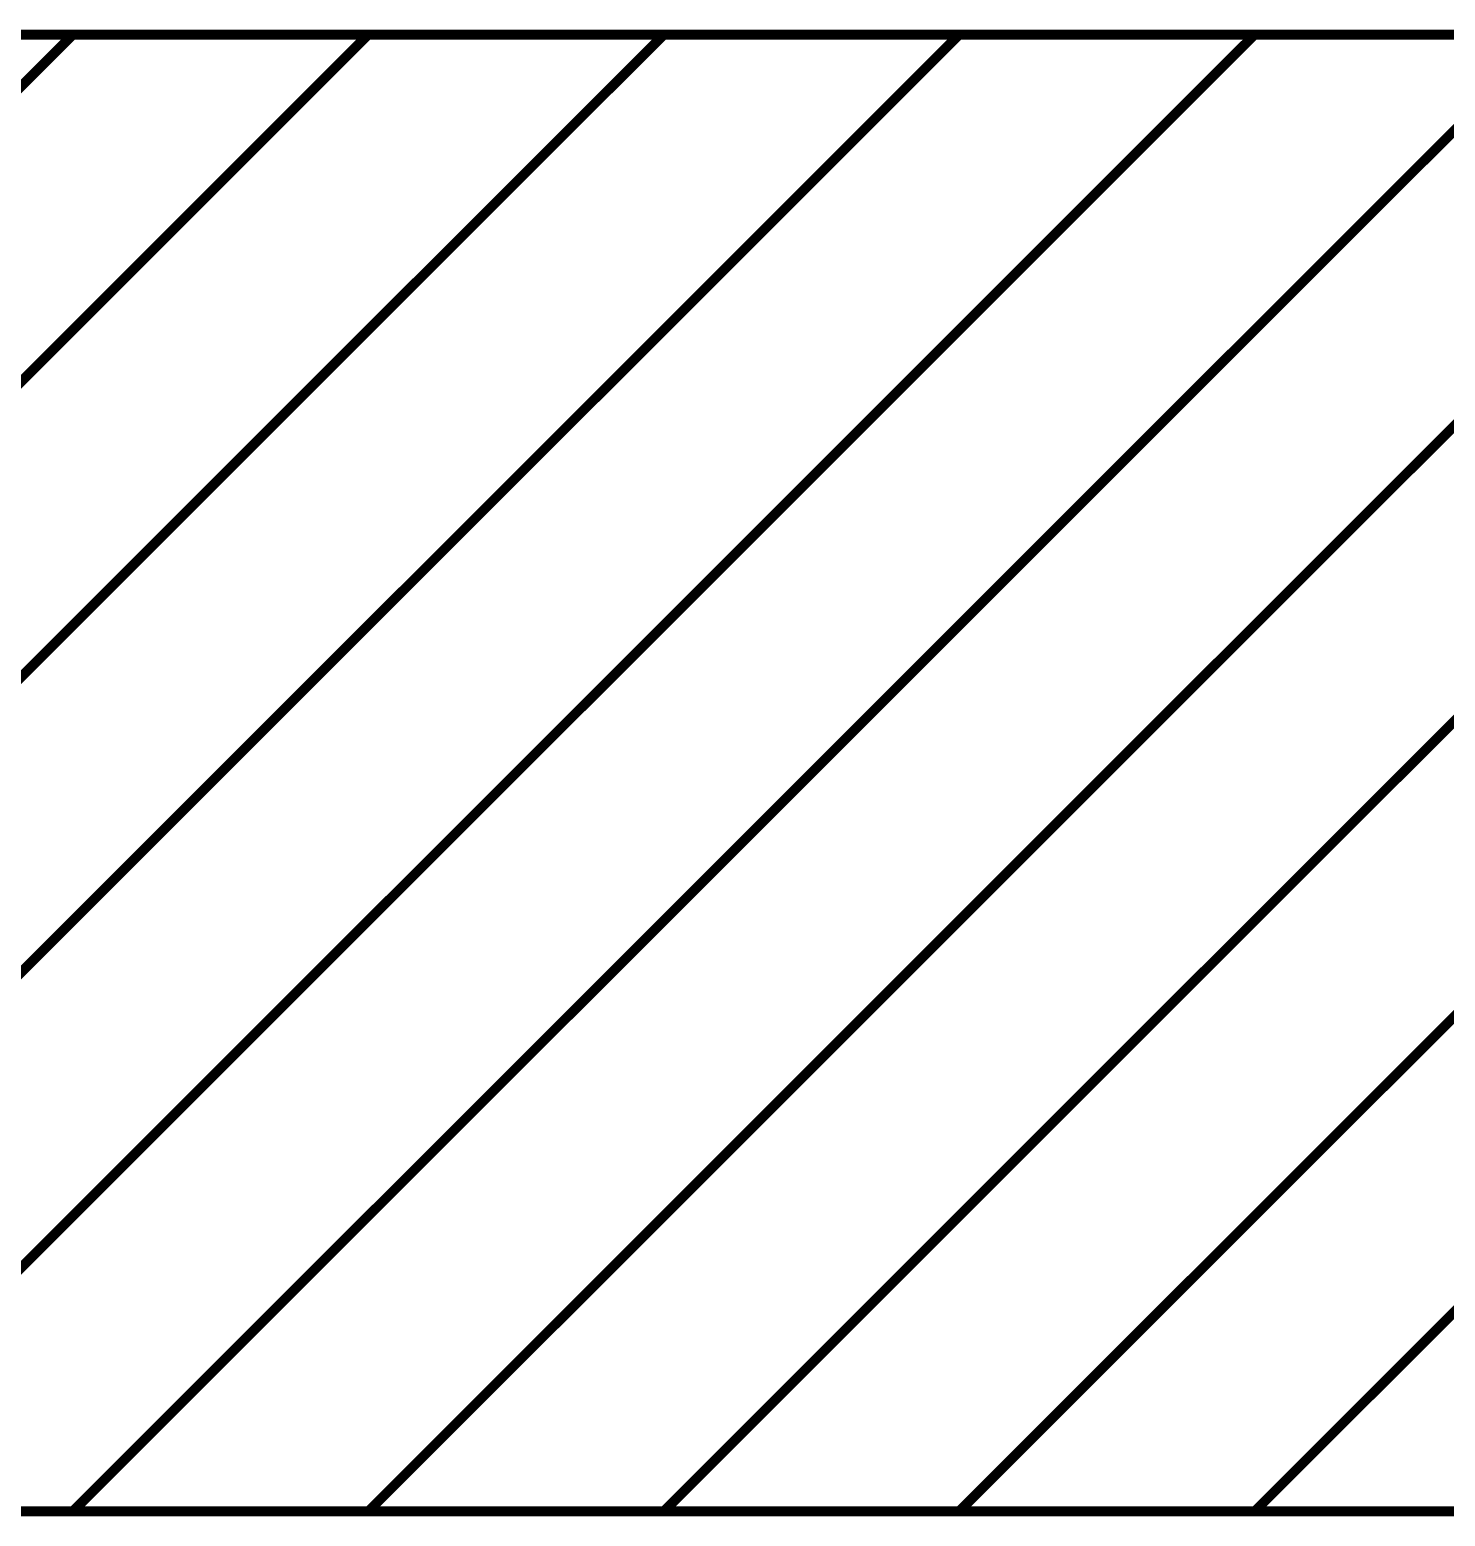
# Model space of a CAD drawing. Header units: millimetres. Extents: x 13 to 259, y -2 to 326.
# Drawn here: x 98.36 to 112.74, y 50.75 to 65.85 of the extents above; entities that cross this region are included whole.
import ezdxf

# ---------------------------------------------------------------- set-up
doc = ezdxf.new("R2010")
doc.units = ezdxf.units.MM
doc.layers.add('Mechanical9', color=56, linetype='Continuous')

msp = doc.modelspace()

# ---------------------------------------------------------------- linework, layer by layer
at = {"layer": 'Mechanical9', "const_width": 0.1}
for points in [[(50.8, 65.8), (257.8, 65.8)], [(83.8, 50.8), (98.8, 65.8)], [(86.8, 50.8), (101.8, 65.8)], [(89.8, 50.8), (104.8, 65.8)], [(92.8, 50.8), (107.8, 65.8)], [(93.9, 65.8), (117.2, 65.8)], [(95.8, 50.8), (110.8, 65.8)], [(98.8, 50.8), (113.8, 65.8)], [(101.8, 50.8), (116.8, 65.8)], [(104.8, 50.8), (119.8, 65.8)], [(107.8, 50.8), (122.8, 65.8)], [(110.8, 50.8), (125.8, 65.8)], [(50.8, 50.8), (257.8, 50.8)]]:
    msp.add_lwpolyline(points, dxfattribs=at)
at = {"layer": 'Mechanical9', "const_width": 0.05}
for points in [[(98.775, 65.8, 1), (98.825, 65.8, 1)], [(101.775, 65.8, 1), (101.825, 65.8, 1)], [(104.775, 65.8, 1), (104.825, 65.8, 1)], [(107.775, 65.8, 1), (107.825, 65.8, 1)], [(110.775, 65.8, 1), (110.825, 65.8, 1)], [(98.775, 50.8, 1), (98.825, 50.8, 1)], [(101.775, 50.8, 1), (101.825, 50.8, 1)], [(104.775, 50.8, 1), (104.825, 50.8, 1)], [(107.775, 50.8, 1), (107.825, 50.8, 1)], [(110.775, 50.8, 1), (110.825, 50.8, 1)]]:
    msp.add_lwpolyline(points, format="xyb", close=True, dxfattribs=at)

doc.saveas('drawing.dxf')
